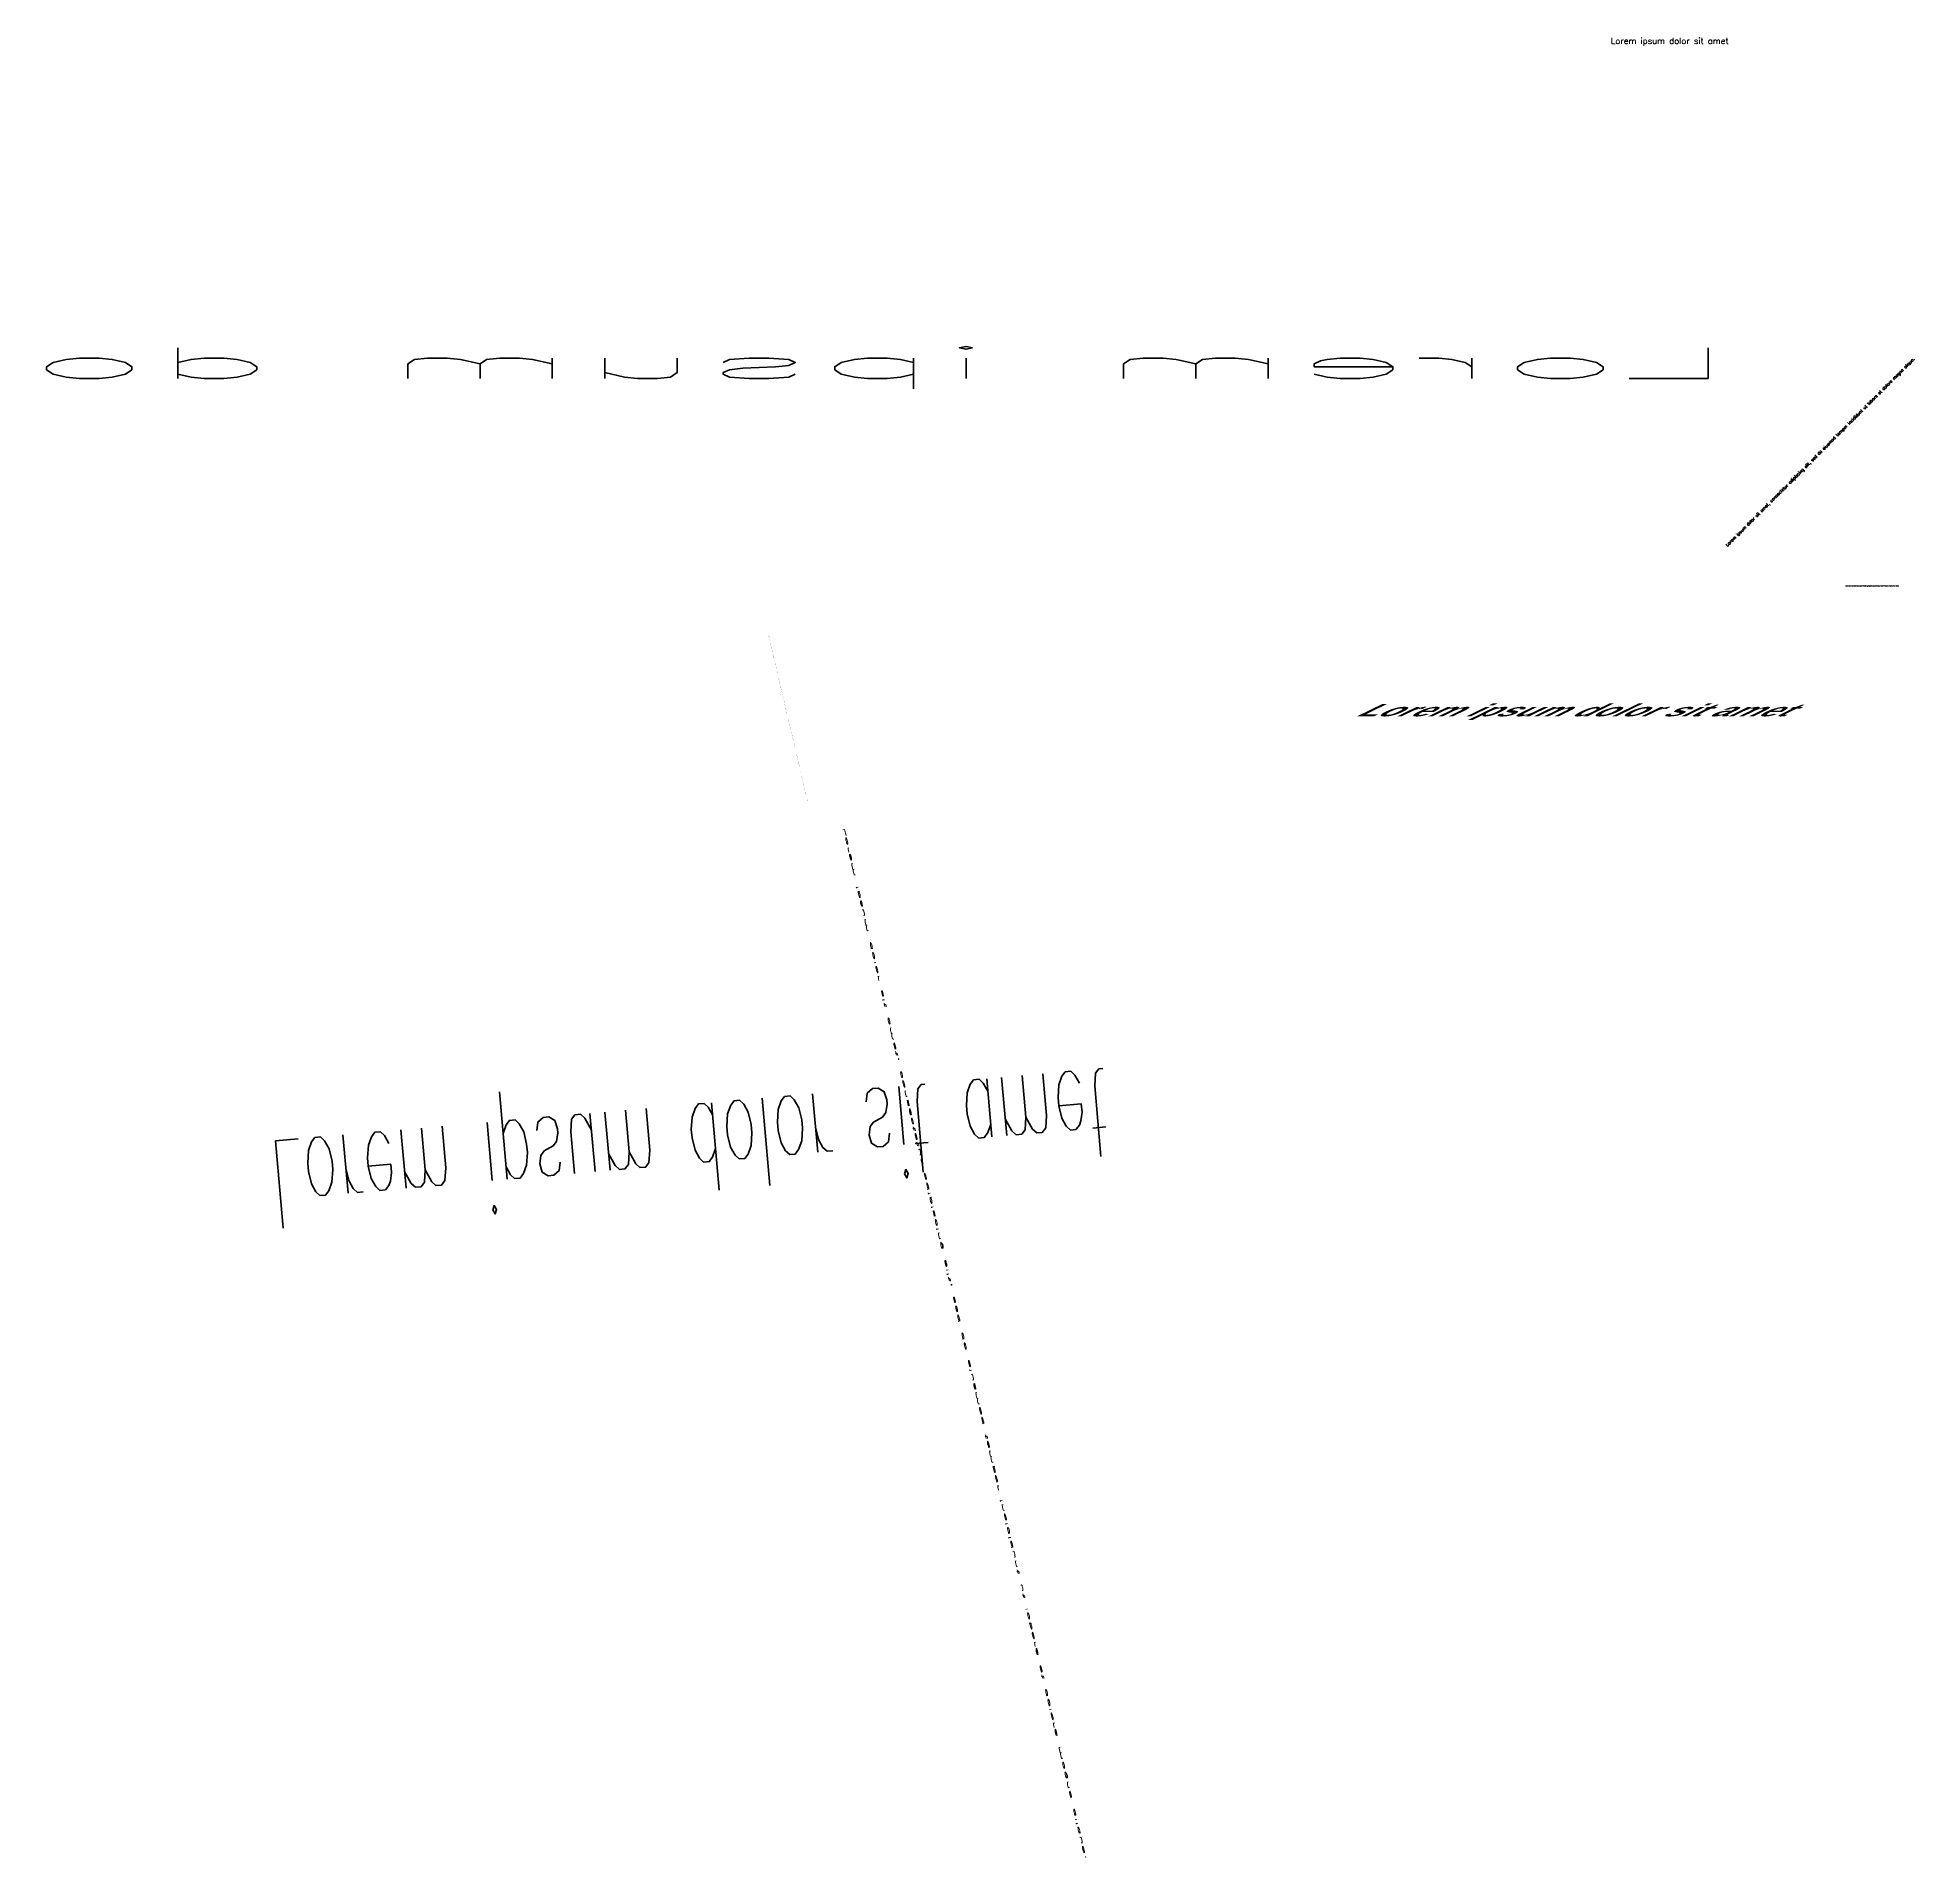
# Model space of a CAD drawing. Header units: metres. Extents: x 7421692 to 7424200, y 5547646 to 5547951.
# Drawn here: x 7423572.7 to 7423879, y 5547646.5 to 5547944.5 of the extents above; entities that cross this region are included whole.
import ezdxf
from ezdxf.enums import TextEntityAlignment as Align

# ---------------------------------------------------------------- set-up
doc = ezdxf.new("R2010")
doc.units = ezdxf.units.M
doc.linetypes.add('DASHED', pattern=[0.75, 0.5, -0.25])
doc.linetypes.add('DASHED2', pattern=[0.375, 0.25, -0.125])
doc.layers.add('block1', color=7, linetype='DASHED2', lineweight=5)
doc.styles.add('S4', font='simplex', dxfattribs={"height": 0.0556})
doc.styles.get("Standard").update_dxf_attribs({"font": 'simplex.shx'})
doc.styles.add('style1', font='LATINWD.TTF', dxfattribs={"oblique": 45, "height": 0.5})
doc.styles.add('style5', font='bold.shx', dxfattribs={"width": 2, "oblique": 64, "height": 2, "bigfont": 'spec_bar.shx'})
doc.linetypes.add('FENCELINE2', pattern='A,0.25,-0.1,[132,ltypeshp.shx,S=0.1,R=0,X=-0.1,Y=0],-0.1,1', length=1.45)

# ---------------------------------------------------------------- blocks, each defined once
blk = doc.blocks.new('block2')
at = {"color": 90, "lineweight": 0, "transparency": 33554495}
blk.add_text('Lorem ipsum dolor sit amet, consectetur adipiscing elit, sed do eiusmod tempor incididunt ut labore et dolore magna aliqua.', height=0.5, rotation=45, dxfattribs=at).set_placement((14.26, 11.31), align=Align.CENTER)
at = {"color": 202, "linetype": 'DASHED', "true_color": 0xa028d7}
blk.add_text('Lorem ipsum dolor sit amet, consectetur adipiscing elit, sed do eiusmod tempor incididunt ut labore et dolore magna aliqua.', height=0.1, dxfattribs=at).set_placement((18.28, -10.42))
at = {"color": 54, "style": 'style5', "oblique": 64, "width": 2}
blk.add_text('Lorem ipsum dolor sit amet', height=2, dxfattribs=at).set_placement((-61.84, -31.65))
blk = doc.blocks.new('block1')
at = {"layer": 'block1', "color": 7, "linetype": 'ByBlock', "lineweight": 25, "text_generation_flag": 4}
blk.add_text('Lorem ipsum dolor sit amet, consectetur adipiscing elit, sed do eiusmod tempor incididunt ut labore et dolore magna aliqua.', height=0.5, dxfattribs=at).set_placement((0.232, -6.407), (49.804, -6.407), align=Align.FIT)
at = {"layer": 'block1', "color": 116, "style": 'style1', "oblique": 45}
blk.add_text('Lorem ipsum dolor sit amet', height=0.5, dxfattribs=at).set_placement((-9.393, -14.593))

msp = doc.modelspace()

# ---------------------------------------------------------------- block references
msp.add_blockref('block2', (7423849.48, 5547865.43, 208))
at = {"xscale": 3.489856142550707, "yscale": 0.5935090146958828, "zscale": 3.489856142550707, "rotation": 283.2082004481533}
msp.add_blockref('block1', (7423707.85, 5547817.33, 208), dxfattribs=at)

# ---------------------------------------------------------------- texts
at = {"color": 214, "style": 'S4'}
msp.add_text('Lorem ipsum dolor sit amet', height=1, dxfattribs=at).set_placement((7423829.43, 5547943.49, 416))
at = {"color": 4, "linetype": 'FENCELINE2', "text_generation_flag": 2, "width": 5}
msp.add_text('Lorem ipsum dolor sit amet, consectetur adipiscing elit, sed do eiusmod tempor incididunt ut labore et dolore magna aliqua.', height=5, dxfattribs=at).set_placement((7423849.57, 5547888.91, 208))
at = {"color": 101, "text_generation_flag": 4, "width": 0.5}
msp.add_text('Lorem ipsum dolor sit amet', height=14.302, rotation=5, dxfattribs=at).set_placement((7423746.75, 5547780.65, 208), align=Align.BOTTOM_RIGHT)

doc.saveas('drawing.dxf')
